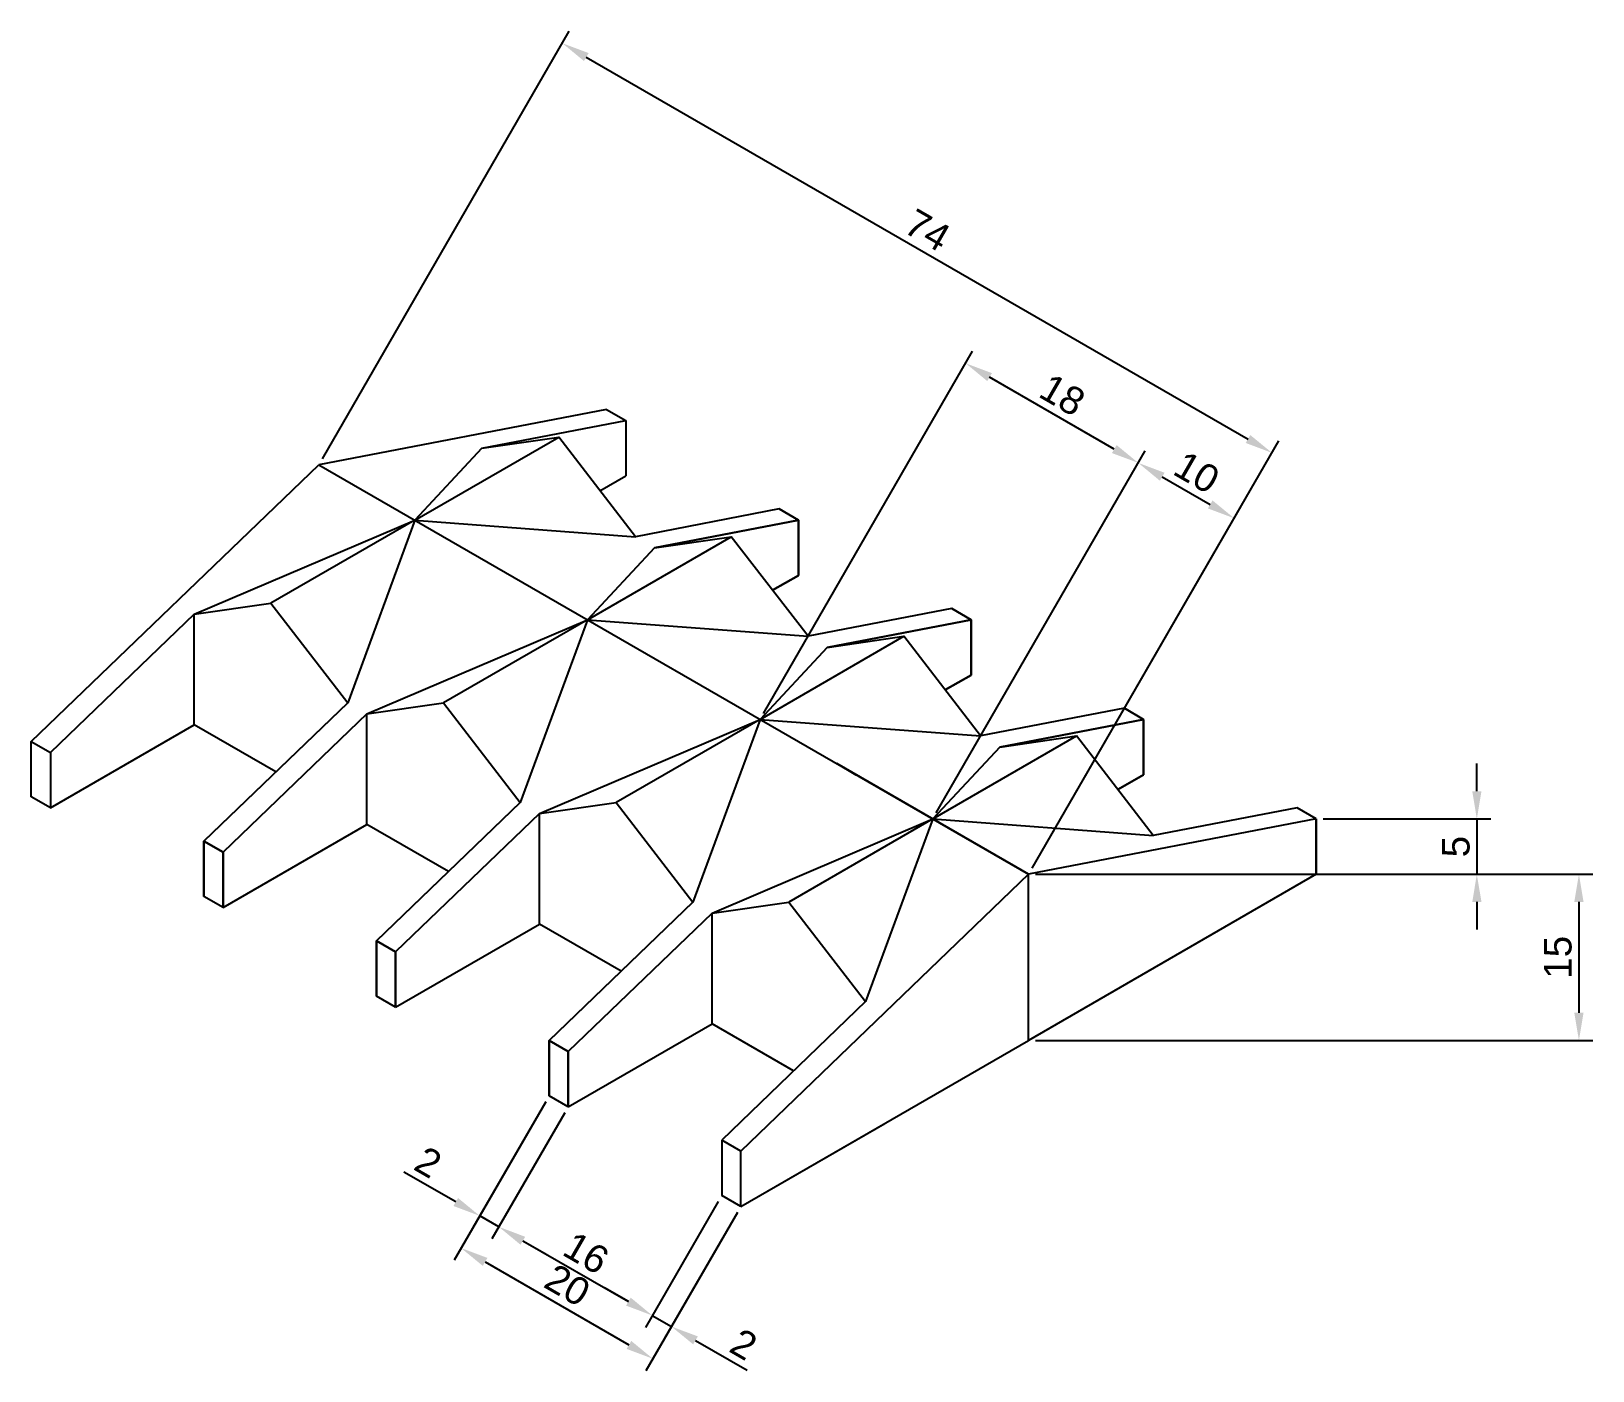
# Model space of a CAD drawing. Header units: millimetres. Extents: x 1732 to 1873, y 1206 to 1327.
import ezdxf

# ---------------------------------------------------------------- set-up
doc = ezdxf.new("R2010")
doc.units = ezdxf.units.MM
doc.styles.get("Standard").update_dxf_attribs({"font": 'arial.ttf'})
doc.dimstyles.new('ISO-25', dxfattribs={"dimtxt": 2.5, "dimasz": 2.5, "dimexe": 1.25, "dimexo": 0.625, "dimtad": 1, "dimtxsty": 'Standard', "dimcen": 2.5, "dimadec": 0, "dimazin": 0, "dimtfac": 1, "dimtmove": 0, "dimatfit": 3, "dimfxl": 1, "dimarcsym": 0})

# ---------------------------------------------------------------- blocks, each defined once
blk = doc.blocks.new('*D3')
at = {"color": 0, "lineweight": -2, "transparency": 16777216}
for p, q in [((1757.96, 1288.71), (1780.25, 1327.32)), ((1781.79, 1324.99), (1841.55, 1290.49)), ((1822.04, 1251.71), (1844.34, 1290.32))]:
    blk.add_line(p, q, dxfattribs=at)
at = {"color": 0, "transparency": 16777216}
for points in [[(1782, 1325.35), (1781.58, 1324.63), (1779.63, 1326.24)], [(1841.75, 1290.85), (1841.34, 1290.13), (1843.71, 1289.24)]]:
    blk.add_solid(points, dxfattribs=at)
at = {"layer": 'Defpoints', "color": 0, "transparency": 16777216}
for p in [(1843.71, 1289.24), (1757.64, 1288.17), (1821.73, 1251.17)]:
    blk.add_point(p, dxfattribs=at)
at = {"color": 0, "transparency": 16777216, "insert": (1812.61, 1309.36), "char_height": 2.5, "attachment_point": 5, "rotation": 330}
blk.add_mtext('74', dxfattribs=at)
blk = doc.blocks.new('*D4')
at = {"color": 0, "lineweight": -2, "transparency": 16777216}
for p, q in [((1778.12, 1230.63), (1769.86, 1216.32)), ((1795.44, 1220.63), (1787.18, 1206.32)), ((1772.65, 1216.16), (1785.64, 1208.66))]:
    blk.add_line(p, q, dxfattribs=at)
at = {"color": 0, "transparency": 16777216}
for points in [[(1772.86, 1216.52), (1772.44, 1215.8), (1770.48, 1217.41)], [(1785.85, 1209.02), (1785.43, 1208.3), (1787.8, 1207.41)]]:
    blk.add_solid(points, dxfattribs=at)
at = {"layer": 'Defpoints', "color": 0, "transparency": 16777216}
for p in [(1778.43, 1231.17), (1795.75, 1221.17), (1787.8, 1207.41)]:
    blk.add_point(p, dxfattribs=at)
at = {"color": 0, "transparency": 16777216, "insert": (1780.09, 1214.05), "char_height": 2.5, "attachment_point": 5, "rotation": 330}
blk.add_mtext('20', dxfattribs=at)
blk = doc.blocks.new('*D5')
at = {"color": 0, "lineweight": -2, "transparency": 16777216}
for p, q in [((1778.12, 1230.63), (1771.54, 1219.24)), ((1779.85, 1229.63), (1773.27, 1218.24)), ((1770, 1221.57), (1765.32, 1224.27)), ((1773.9, 1219.32), (1772.16, 1220.32)), ((1776.06, 1218.07), (1778.23, 1216.82))]:
    blk.add_line(p, q, dxfattribs=at)
at = {"color": 0, "transparency": 16777216}
for points in [[(1770.21, 1221.93), (1769.79, 1221.21), (1772.16, 1220.32)], [(1776.27, 1218.43), (1775.85, 1217.71), (1773.9, 1219.32)]]:
    blk.add_solid(points, dxfattribs=at)
at = {"layer": 'Defpoints', "color": 0, "transparency": 16777216}
for p in [(1778.43, 1231.17), (1780.16, 1230.17), (1772.16, 1220.32)]:
    blk.add_point(p, dxfattribs=at)
at = {"color": 0, "transparency": 16777216, "insert": (1767.52, 1225.17), "char_height": 2.5, "attachment_point": 5, "rotation": 330}
blk.add_mtext('2', dxfattribs=at)
blk = doc.blocks.new('*D6')
at = {"color": 0, "lineweight": -2, "transparency": 16777216}
for p, q in [((1779.85, 1229.63), (1773.27, 1218.24)), ((1793.7, 1221.63), (1787.13, 1210.24)), ((1776.06, 1218.07), (1785.59, 1212.57))]:
    blk.add_line(p, q, dxfattribs=at)
at = {"color": 0, "transparency": 16777216}
for points in [[(1776.27, 1218.43), (1775.85, 1217.71), (1773.9, 1219.32)], [(1785.8, 1212.93), (1785.38, 1212.21), (1787.75, 1211.32)]]:
    blk.add_solid(points, dxfattribs=at)
at = {"layer": 'Defpoints', "color": 0, "transparency": 16777216}
for p in [(1780.16, 1230.17), (1794.02, 1222.17), (1787.75, 1211.32)]:
    blk.add_point(p, dxfattribs=at)
at = {"color": 0, "transparency": 16777216, "insert": (1781.78, 1216.96), "char_height": 2.5, "attachment_point": 5, "rotation": 330}
blk.add_mtext('16', dxfattribs=at)
blk = doc.blocks.new('*D7')
at = {"color": 0, "lineweight": -2, "transparency": 16777216}
for p, q in [((1793.7, 1221.63), (1787.13, 1210.24)), ((1795.44, 1220.63), (1788.86, 1209.24)), ((1785.59, 1212.57), (1783.42, 1213.82)), ((1787.75, 1211.32), (1789.48, 1210.32)), ((1791.65, 1209.07), (1796.33, 1206.37))]:
    blk.add_line(p, q, dxfattribs=at)
at = {"color": 0, "transparency": 16777216}
for points in [[(1785.8, 1212.93), (1785.38, 1212.21), (1787.75, 1211.32)], [(1791.86, 1209.43), (1791.44, 1208.71), (1789.48, 1210.32)]]:
    blk.add_solid(points, dxfattribs=at)
at = {"layer": 'Defpoints', "color": 0, "transparency": 16777216}
for p in [(1794.02, 1222.17), (1795.75, 1221.17), (1789.48, 1210.32)]:
    blk.add_point(p, dxfattribs=at)
at = {"color": 0, "transparency": 16777216, "insert": (1796.01, 1208.72), "char_height": 2.5, "attachment_point": 5, "rotation": 330}
blk.add_mtext('2', dxfattribs=at)
blk = doc.blocks.new('*D8')
at = {"color": 0, "lineweight": -2, "transparency": 16777216}
for p, q in [((1813.38, 1256.71), (1832.26, 1289.41)), ((1833.8, 1287.08), (1838.13, 1284.58)), ((1822.04, 1251.71), (1840.92, 1284.41))]:
    blk.add_line(p, q, dxfattribs=at)
at = {"color": 0, "transparency": 16777216}
for points in [[(1834.01, 1287.44), (1833.59, 1286.72), (1831.64, 1288.33)], [(1838.34, 1284.94), (1837.92, 1284.22), (1840.3, 1283.33)]]:
    blk.add_solid(points, dxfattribs=at)
at = {"layer": 'Defpoints', "color": 0, "transparency": 16777216}
for p in [(1840.3, 1283.33), (1813.07, 1256.17), (1821.73, 1251.17)]:
    blk.add_point(p, dxfattribs=at)
at = {"color": 0, "transparency": 16777216, "insert": (1836.92, 1287.47), "char_height": 2.5, "attachment_point": 5, "rotation": 330}
blk.add_mtext('10', dxfattribs=at)
blk = doc.blocks.new('*D9')
at = {"color": 0, "lineweight": -2, "transparency": 16777216}
for p, q in [((1797.79, 1265.71), (1816.67, 1298.41)), ((1829.47, 1289.58), (1818.21, 1296.08)), ((1813.38, 1256.71), (1832.26, 1289.41))]:
    blk.add_line(p, q, dxfattribs=at)
at = {"color": 0, "transparency": 16777216}
for points in [[(1818.42, 1296.44), (1818, 1295.72), (1816.05, 1297.33)], [(1829.68, 1289.94), (1829.26, 1289.22), (1831.64, 1288.33)]]:
    blk.add_solid(points, dxfattribs=at)
at = {"layer": 'Defpoints', "color": 0, "transparency": 16777216}
for p in [(1816.05, 1297.33), (1797.48, 1265.17), (1813.07, 1256.17)]:
    blk.add_point(p, dxfattribs=at)
at = {"color": 0, "transparency": 16777216, "insert": (1824.79, 1294.47), "char_height": 2.5, "attachment_point": 5, "rotation": 330}
blk.add_mtext('18', dxfattribs=at)
blk = doc.blocks.new('*D10')
at = {"color": 0, "lineweight": -2, "transparency": 16777216}
for p, q in [((1862.21, 1258.67), (1862.21, 1261.17)), ((1848.33, 1256.17), (1863.46, 1256.17)), ((1862.21, 1256.17), (1862.21, 1251.17)), ((1848.33, 1251.17), (1863.46, 1251.17)), ((1862.21, 1248.67), (1862.21, 1246.17))]:
    blk.add_line(p, q, dxfattribs=at)
at = {"color": 0, "transparency": 16777216}
for points in [[(1861.8, 1258.67), (1862.63, 1258.67), (1862.21, 1256.17)], [(1861.8, 1248.67), (1862.63, 1248.67), (1862.21, 1251.17)]]:
    blk.add_solid(points, dxfattribs=at)
at = {"layer": 'Defpoints', "color": 0, "transparency": 16777216}
for p in [(1847.71, 1256.17), (1847.71, 1251.17), (1862.21, 1251.17)]:
    blk.add_point(p, dxfattribs=at)
at = {"color": 0, "transparency": 16777216, "insert": (1860.32, 1253.67), "char_height": 2.5, "attachment_point": 5, "rotation": 90}
blk.add_mtext('5', dxfattribs=at)
blk = doc.blocks.new('*D11')
at = {"color": 0, "lineweight": -2, "transparency": 16777216}
for p, q in [((1822.35, 1251.17), (1872.68, 1251.17)), ((1871.43, 1248.67), (1871.43, 1238.67)), ((1822.35, 1236.17), (1872.68, 1236.17))]:
    blk.add_line(p, q, dxfattribs=at)
at = {"color": 0, "transparency": 16777216}
for points in [[(1871.01, 1248.67), (1871.85, 1248.67), (1871.43, 1251.17)], [(1871.01, 1238.67), (1871.85, 1238.67), (1871.43, 1236.17)]]:
    blk.add_solid(points, dxfattribs=at)
at = {"layer": 'Defpoints', "color": 0, "transparency": 16777216}
for p in [(1821.73, 1251.17), (1821.73, 1236.17), (1871.43, 1236.17)]:
    blk.add_point(p, dxfattribs=at)
at = {"color": 0, "transparency": 16777216, "insert": (1869.53, 1243.67), "char_height": 2.5, "attachment_point": 5, "rotation": 90}
blk.add_mtext('15', dxfattribs=at)

msp = doc.modelspace()

# ---------------------------------------------------------------- linework, layer by layer
for p, q in [((1783.624, 1293.168), (1757.643, 1288.168)), ((1783.624, 1293.168), (1785.356, 1292.168)), ((1772.366, 1289.668), (1785.356, 1292.168)), ((1785.356, 1292.168), (1785.356, 1287.168)), ((1766.304, 1283.168), (1779.294, 1290.668)), ((1772.366, 1289.668), (1779.294, 1290.668)), ((1786.222, 1281.668), (1779.294, 1290.668)), ((1772.366, 1289.668), (1766.304, 1283.168)), ((1731.663, 1263.168), (1757.643, 1288.168)), ((1757.643, 1288.168), (1821.729, 1251.168)), ((1783.025, 1285.821), (1785.356, 1287.168)), ((1799.213, 1284.168), (1786.222, 1281.668)), ((1799.213, 1284.168), (1786.222, 1281.668)), ((1799.213, 1284.168), (1800.945, 1283.168)), ((1800.945, 1283.168), (1799.213, 1284.168)), ((1746.385, 1274.668), (1766.304, 1283.168)), ((1766.304, 1283.168), (1753.313, 1275.668)), ((1766.304, 1283.168), (1760.241, 1266.668)), ((1766.304, 1283.168), (1786.222, 1281.668)), ((1787.954, 1280.668), (1800.945, 1283.168)), ((1800.945, 1283.168), (1787.954, 1280.668)), ((1800.945, 1283.168), (1800.945, 1278.168)), ((1800.945, 1278.168), (1800.945, 1283.168)), ((1781.892, 1274.168), (1794.882, 1281.668)), ((1787.954, 1280.668), (1781.892, 1274.168)), ((1787.954, 1280.668), (1794.882, 1281.668)), ((1801.811, 1272.668), (1794.882, 1281.668)), ((1798.613, 1276.821), (1800.945, 1278.168)), ((1800.945, 1278.168), (1798.613, 1276.821)), ((1746.385, 1274.668), (1753.313, 1275.668)), ((1753.313, 1275.668), (1760.241, 1266.668)), ((1814.801, 1275.168), (1801.811, 1272.668)), ((1814.801, 1275.168), (1801.811, 1272.668)), ((1814.801, 1275.168), (1816.533, 1274.168)), ((1816.533, 1274.168), (1814.801, 1275.168)), ((1746.385, 1274.668), (1733.395, 1262.168)), ((1746.385, 1264.668), (1746.385, 1274.668)), ((1761.973, 1265.668), (1781.892, 1274.168)), ((1781.892, 1274.168), (1768.902, 1266.668)), ((1781.892, 1274.168), (1775.83, 1257.668)), ((1781.892, 1274.168), (1801.811, 1272.668)), ((1803.543, 1271.668), (1816.533, 1274.168)), ((1816.533, 1274.168), (1803.543, 1271.668)), ((1816.533, 1274.168), (1816.533, 1269.168)), ((1816.533, 1269.168), (1816.533, 1274.168)), ((1797.48, 1265.168), (1810.471, 1272.668)), ((1803.543, 1271.668), (1810.471, 1272.668)), ((1817.399, 1263.668), (1810.471, 1272.668)), ((1803.543, 1271.668), (1797.48, 1265.168)), ((1814.201, 1267.821), (1816.533, 1269.168)), ((1816.533, 1269.168), (1814.201, 1267.821)), ((1760.241, 1266.668), (1747.251, 1254.168)), ((1747.251, 1254.168), (1760.241, 1266.668)), ((1761.973, 1265.668), (1768.902, 1266.668)), ((1768.902, 1266.668), (1775.83, 1257.668)), ((1761.973, 1265.668), (1748.983, 1253.168)), ((1761.973, 1265.668), (1748.983, 1253.168)), ((1761.973, 1255.668), (1761.973, 1265.668)), ((1777.562, 1256.668), (1797.48, 1265.168)), ((1797.48, 1265.168), (1784.49, 1257.668)), ((1797.48, 1265.168), (1791.418, 1248.668)), ((1797.48, 1265.168), (1817.399, 1263.668)), ((1830.389, 1266.168), (1817.399, 1263.668)), ((1830.389, 1266.168), (1817.399, 1263.668)), ((1819.131, 1262.668), (1832.121, 1265.168)), ((1832.121, 1265.168), (1819.131, 1262.668)), ((1830.389, 1266.168), (1832.121, 1265.168)), ((1832.121, 1265.168), (1830.389, 1266.168)), ((1832.121, 1265.168), (1832.121, 1260.168)), ((1832.121, 1260.168), (1832.121, 1265.168)), ((1733.395, 1257.168), (1746.385, 1264.668)), ((1753.746, 1260.418), (1746.385, 1264.668)), ((1813.069, 1256.168), (1826.059, 1263.668)), ((1819.131, 1262.668), (1826.059, 1263.668)), ((1832.988, 1254.668), (1826.059, 1263.668)), ((1731.663, 1258.168), (1731.663, 1263.168)), ((1731.663, 1263.168), (1733.395, 1262.168)), ((1733.395, 1262.168), (1733.395, 1257.168)), ((1819.131, 1262.668), (1813.069, 1256.168)), ((1821.729, 1251.168), (1804.409, 1261.168)), ((1804.409, 1261.168), (1806.141, 1260.168)), ((1829.79, 1258.821), (1832.121, 1260.168)), ((1832.121, 1260.168), (1829.79, 1258.821)), ((1733.395, 1257.168), (1731.663, 1258.168)), ((1775.83, 1257.668), (1762.839, 1245.168)), ((1762.839, 1245.168), (1775.83, 1257.668)), ((1777.562, 1256.668), (1764.572, 1244.168)), ((1777.562, 1256.668), (1764.572, 1244.168)), ((1777.562, 1256.668), (1784.49, 1257.668)), ((1777.562, 1246.668), (1777.562, 1256.668)), ((1784.49, 1257.668), (1791.418, 1248.668)), ((1845.978, 1257.168), (1832.988, 1254.668)), ((1847.71, 1256.168), (1845.978, 1257.168)), ((1748.983, 1248.168), (1761.973, 1255.668)), ((1748.983, 1248.168), (1761.973, 1255.668)), ((1748.983, 1248.168), (1761.973, 1255.668)), ((1769.335, 1251.418), (1761.973, 1255.668)), ((1793.15, 1247.668), (1813.069, 1256.168)), ((1813.069, 1256.168), (1800.079, 1248.668)), ((1813.069, 1256.168), (1807.007, 1239.668)), ((1813.069, 1256.168), (1832.988, 1254.668)), ((1847.71, 1256.168), (1821.729, 1251.168)), ((1847.71, 1256.168), (1847.71, 1251.168)), ((1847.71, 1251.168), (1847.71, 1256.168)), ((1748.983, 1253.168), (1747.251, 1254.168)), ((1747.251, 1254.168), (1747.251, 1249.168)), ((1747.251, 1249.168), (1747.251, 1254.168)), ((1747.251, 1254.168), (1748.983, 1253.168)), ((1748.983, 1248.168), (1748.983, 1253.168)), ((1748.983, 1253.168), (1748.983, 1248.168)), ((1821.729, 1251.168), (1795.748, 1226.168)), ((1821.729, 1251.168), (1819.997, 1252.168)), ((1821.729, 1236.168), (1821.729, 1251.168)), ((1847.71, 1251.168), (1821.729, 1236.168)), ((1748.983, 1248.168), (1747.251, 1249.168)), ((1748.983, 1248.168), (1747.251, 1249.168)), ((1791.418, 1248.668), (1778.428, 1236.168)), ((1778.428, 1236.168), (1791.418, 1248.668)), ((1793.15, 1247.668), (1800.079, 1248.668)), ((1800.079, 1248.668), (1807.007, 1239.668)), ((1764.572, 1239.168), (1777.562, 1246.668)), ((1764.572, 1239.168), (1777.562, 1246.668)), ((1764.572, 1239.168), (1777.562, 1246.668)), ((1784.923, 1242.418), (1777.562, 1246.668)), ((1793.15, 1247.668), (1780.16, 1235.168)), ((1793.15, 1247.668), (1780.16, 1235.168)), ((1793.15, 1237.668), (1793.15, 1247.668)), ((1764.572, 1244.168), (1762.839, 1245.168)), ((1762.839, 1245.168), (1762.839, 1240.168)), ((1762.839, 1240.168), (1762.839, 1245.168)), ((1762.839, 1245.168), (1764.572, 1244.168)), ((1764.572, 1239.168), (1764.572, 1244.168)), ((1764.572, 1244.168), (1764.572, 1239.168)), ((1764.572, 1239.168), (1762.839, 1240.168)), ((1764.572, 1239.168), (1762.839, 1240.168)), ((1807.007, 1239.668), (1794.016, 1227.168)), ((1780.16, 1230.168), (1793.15, 1237.668)), ((1780.16, 1230.168), (1793.15, 1237.668)), ((1780.16, 1230.168), (1793.15, 1237.668)), ((1800.512, 1233.418), (1793.15, 1237.668)), ((1780.16, 1235.168), (1778.428, 1236.168)), ((1778.428, 1236.168), (1778.428, 1231.168)), ((1778.428, 1231.168), (1778.428, 1236.168)), ((1778.428, 1236.168), (1780.16, 1235.168)), ((1795.748, 1221.168), (1821.729, 1236.168)), ((1780.16, 1230.168), (1780.16, 1235.168)), ((1780.16, 1235.168), (1780.16, 1230.168)), ((1780.16, 1230.168), (1778.428, 1231.168)), ((1780.16, 1230.168), (1778.428, 1231.168)), ((1795.748, 1221.168), (1808.739, 1228.668)), ((1795.748, 1226.168), (1794.016, 1227.168)), ((1794.016, 1227.168), (1794.016, 1222.168)), ((1795.748, 1221.168), (1795.748, 1226.168)), ((1795.748, 1221.168), (1794.016, 1222.168))]:
    msp.add_line(p, q)

# ---------------------------------------------------------------- dimensions: what is measured, and where the dimension line sits
for p1, p2, distance, picture, middle in [((1757.643, 1288.168), (1821.729, 1251.168), 43.964, '*D3', (1812.606, 1309.365)), ((1813.069, 1256.168), (1797.48, 1265.168), -37.134, '*D9', (1824.792, 1294.473)), ((1813.069, 1256.168), (1821.729, 1251.168), 37.134, '*D8', (1836.917, 1287.473)), ((1780.16, 1230.168), (1778.428, 1231.168), 12.528, '*D5', (1767.516, 1225.173)), ((1778.428, 1231.168), (1795.748, 1221.168), -15.889, '*D4', (1780.094, 1214.054)), ((1780.16, 1230.168), (1794.016, 1222.168), -12.528, '*D6', (1781.775, 1216.965)), ((1794.016, 1222.168), (1795.748, 1221.168), -12.528, '*D7', (1796.013, 1208.72))]:
    dim = msp.add_aligned_dim(p1=p1, p2=p2, distance=distance, dimstyle='ISO-25')
    dim.commit()
    dim.dimension.update_dxf_attribs({"geometry": picture, "text_midpoint": middle})
for base, p1, p2, picture, middle in [((1862.215, 1251.168), (1847.71, 1256.168), (1847.71, 1251.168), '*D10', (1860.318, 1253.668)), ((1871.43, 1236.168), (1821.729, 1251.168), (1821.729, 1236.168), '*D11', (1869.528, 1243.668))]:
    dim = msp.add_linear_dim(base=base, p1=p1, p2=p2, angle=90, dimstyle='ISO-25')
    dim.commit()
    dim.dimension.update_dxf_attribs({"geometry": picture, "text_midpoint": middle})

doc.saveas('drawing.dxf')
